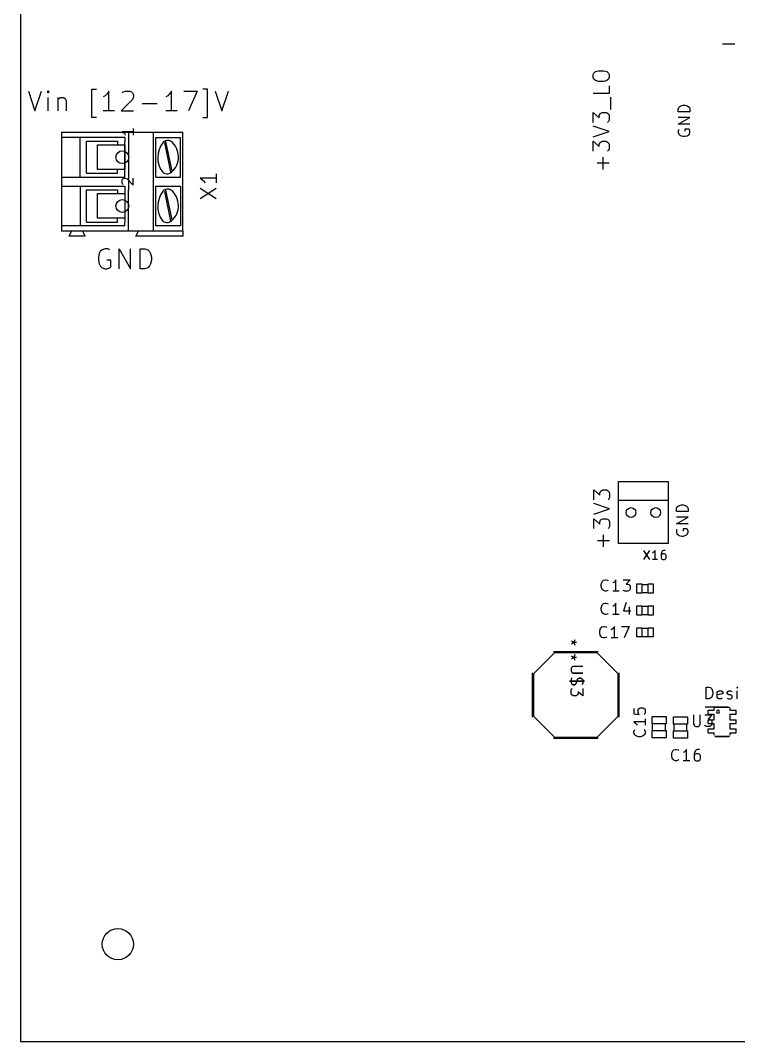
# Model space of a CAD drawing. Header units: millimetres. Extents: x 0 to 280, y 0 to 300.
# Drawn here: x 0 to 73.7, y 0 to 104.9 of the extents above; entities that cross this region are included whole.
import ezdxf

# ---------------------------------------------------------------- set-up
doc = ezdxf.new("R2010")
doc.units = ezdxf.units.MM
for name, color, linetype, true_color in [('Edge.Cuts', 254, 'CONTINUOUS', 0xd0d2cd), ('F.Fab', 9, 'CONTINUOUS', 0xafafaf), ('F.Silkscreen', 41, 'CONTINUOUS', 0xf2eda1)]:
    doc.layers.add(name, color=color, linetype=linetype, true_color=true_color)

msp = doc.modelspace()

# ---------------------------------------------------------------- linework, layer by layer
at = {"layer": 'Edge.Cuts', "linetype": 'CONTINUOUS'}
for p, q in [((0, 300), (0, 0)), ((0, 0), (280, 0))]:
    msp.add_line(p, q, dxfattribs=at)
at = {"layer": 'Edge.Cuts'}
for centre, radius in [((10.45, 90.8146), 0.6604), ((10.45, 85.8108), 0.6604), ((62.65, 54.33), 0.5), ((65.19, 54.33), 0.5), ((10, 10), 1.599999)]:
    msp.add_circle(centre, radius, dxfattribs=at)
at = {"layer": 'F.Fab', "linetype": 'CONTINUOUS'}
for p, q in [((72.052847, 102.46689), (73.299141, 102.46689)), ((59.004176, 99.616955), (59.315749, 99.694849)), ((59.315749, 99.694849), (59.861003, 99.694849)), ((59.861003, 99.694849), (60.172576, 99.616955)), ((58.770496, 99.305382), (58.848389, 99.461169)), ((58.770496, 98.993809), (58.770496, 99.305382)), ((58.848389, 98.838022), (58.770496, 98.993809)), ((58.848389, 99.461169), (59.004176, 99.616955)), ((59.004176, 98.682235), (58.848389, 98.838022)), ((59.315749, 98.604342), (59.004176, 98.682235)), ((59.861003, 98.604342), (59.315749, 98.604342)), ((60.172576, 98.682235), (59.861003, 98.604342)), ((60.172576, 99.616955), (60.328363, 99.461169)), ((60.328363, 98.838022), (60.172576, 98.682235)), ((60.328363, 99.461169), (60.406256, 99.305382)), ((60.406256, 98.993809), (60.328363, 98.838022)), ((60.406256, 99.305382), (60.406256, 98.993809)), ((0.811271, 97.611978), (1.492071, 95.569578)), ((1.492071, 95.569578), (2.172871, 97.611978)), ((2.853671, 97.611978), (2.756414, 97.514721)), ((2.950928, 97.514721), (2.853671, 97.611978)), ((2.853671, 97.611978), (2.853671, 97.417464)), ((7.327499, 94.888778), (7.327499, 97.806493)), ((7.327499, 97.806493), (7.813785, 97.806493)), ((9.078128, 97.611978), (8.883614, 97.320207)), ((9.078128, 95.569578), (9.078128, 97.611978)), ((10.536985, 97.514721), (10.7315, 97.611978)), ((10.7315, 97.611978), (11.217785, 97.611978)), ((11.217785, 97.611978), (11.4123, 97.514721)), ((15.4971, 97.611978), (15.302586, 97.320207)), ((15.4971, 95.569578), (15.4971, 97.611978)), ((16.761443, 97.611978), (18.123043, 97.611978)), ((18.123043, 97.611978), (17.247729, 95.569578)), ((19.192872, 97.806493), (18.706586, 97.806493)), ((19.192872, 94.888778), (19.192872, 97.806493)), ((19.970929, 97.611978), (20.651729, 95.569578)), ((20.651729, 95.569578), (21.332529, 97.611978)), ((60.406256, 98.136982), (60.406256, 97.358048)), ((2.756414, 97.514721), (2.853671, 97.417464)), ((2.853671, 97.417464), (2.950928, 97.514721)), ((2.853671, 95.569578), (2.853671, 96.931178)), ((3.826242, 96.931178), (3.826242, 95.569578)), ((3.826242, 96.736664), (3.923499, 96.833921)), ((3.923499, 96.833921), (4.118014, 96.931178)), ((4.118014, 96.931178), (4.409785, 96.931178)), ((4.409785, 96.931178), (4.604299, 96.833921)), ((4.604299, 96.833921), (4.701557, 96.639407)), ((4.701557, 96.639407), (4.701557, 95.569578)), ((8.689099, 97.125693), (8.494585, 97.028436)), ((8.883614, 97.320207), (8.689099, 97.125693)), ((11.509557, 96.736664), (10.342471, 95.569578)), ((10.439728, 97.417464), (10.536985, 97.514721)), ((11.4123, 97.514721), (11.509557, 97.417464)), ((11.509557, 97.417464), (11.606814, 97.22295)), ((11.606814, 97.028436), (11.509557, 96.736664)), ((11.606814, 97.22295), (11.606814, 97.028436)), ((15.108071, 97.125693), (14.913557, 97.028436)), ((15.302586, 97.320207), (15.108071, 97.125693)), ((60.406256, 97.358048), (58.770496, 97.358048)), ((60.562043, 95.722289), (60.562043, 96.968582)), ((9.661671, 95.569578), (8.494585, 95.569578)), ((10.342471, 95.569578), (11.606814, 95.569578)), ((12.482128, 96.347636), (14.038243, 96.347636)), ((16.080643, 95.569578), (14.913557, 95.569578)), ((67.501544, 95.755102), (67.558496, 95.925959)), ((67.501544, 95.47034), (67.501544, 95.755102)), ((68.697544, 95.47034), (67.501544, 95.47034)), ((67.558496, 95.925959), (67.672401, 96.039864)), ((67.672401, 96.039864), (67.786306, 96.096817)), ((67.786306, 96.096817), (68.014115, 96.153769)), ((68.014115, 96.153769), (68.184972, 96.153769)), ((68.184972, 96.153769), (68.412782, 96.096817)), ((68.412782, 96.096817), (68.526687, 96.039864)), ((68.526687, 96.039864), (68.640592, 95.925959)), ((68.640592, 95.925959), (68.697544, 95.755102)), ((68.697544, 95.755102), (68.697544, 95.47034)), ((7.813785, 94.888778), (7.327499, 94.888778)), ((18.706586, 94.888778), (19.192872, 94.888778)), ((58.770496, 94.398102), (58.770496, 95.410715)), ((58.770496, 95.410715), (59.393643, 94.865462)), ((59.393643, 95.099142), (59.471536, 95.254928)), ((59.393643, 94.865462), (59.393643, 95.099142)), ((59.471536, 95.254928), (59.549429, 95.332822)), ((59.549429, 95.332822), (59.705216, 95.410715)), ((59.705216, 95.410715), (60.094683, 95.410715)), ((60.094683, 95.410715), (60.250469, 95.332822)), ((60.250469, 95.332822), (60.328363, 95.254928)), ((60.328363, 94.475995), (60.250469, 94.398102)), ((60.328363, 95.254928), (60.406256, 95.099142)), ((60.406256, 94.631782), (60.328363, 94.475995)), ((60.406256, 95.099142), (60.406256, 94.631782)), ((67.501544, 94.217388), (68.697544, 94.900817)), ((68.697544, 94.900817), (67.501544, 94.900817)), ((60.406256, 93.463382), (58.770496, 94.008635)), ((58.770496, 92.918128), (60.406256, 93.463382)), ((68.697544, 94.217388), (67.501544, 94.217388)), ((67.558496, 93.647865), (67.501544, 93.53396)), ((67.501544, 93.53396), (67.501544, 93.363103)), ((67.501544, 93.363103), (67.558496, 93.192246)), ((68.583639, 93.704817), (68.184972, 93.704817)), ((68.184972, 93.704817), (68.184972, 93.477007)), ((68.640592, 93.647865), (68.583639, 93.704817)), ((68.697544, 93.477007), (68.640592, 93.647865)), ((68.640592, 93.192246), (68.697544, 93.363103)), ((68.697544, 93.363103), (68.697544, 93.477007)), ((9.942, 92.4656), (9.942, 92.0846)), ((10.704, 89.1636), (10.704, 92.4656)), ((11.085, 92.4656), (11.085, 89.1636)), ((58.770496, 91.438155), (58.770496, 92.450768)), ((58.770496, 92.450768), (59.393643, 91.905515)), ((59.393643, 92.139195), (59.471536, 92.294981)), ((59.471536, 92.294981), (59.549429, 92.372875)), ((59.549429, 92.372875), (59.705216, 92.450768)), ((59.705216, 92.450768), (60.094683, 92.450768)), ((60.094683, 92.450768), (60.250469, 92.372875)), ((60.250469, 92.372875), (60.328363, 92.294981)), ((60.328363, 92.294981), (60.406256, 92.139195)), ((67.558496, 93.192246), (67.672401, 93.078341)), ((67.672401, 93.078341), (67.786306, 93.021388)), ((67.786306, 93.021388), (68.014115, 92.964436)), ((68.014115, 92.964436), (68.184972, 92.964436)), ((68.184972, 92.964436), (68.412782, 93.021388)), ((68.412782, 93.021388), (68.526687, 93.078341)), ((68.526687, 93.078341), (68.640592, 93.192246)), ((7.91, 89.5446), (7.91, 92.0846)), ((7.91, 92.0846), (10.704, 92.0846)), ((10.704, 92.0846), (10.704, 89.5446)), ((59.393643, 91.905515), (59.393643, 92.139195)), ((60.328363, 91.516048), (60.250469, 91.438155)), ((60.406256, 91.671835), (60.328363, 91.516048)), ((60.406256, 92.139195), (60.406256, 91.671835)), ((60.406256, 90.191861), (59.159963, 90.191861)), ((59.783109, 89.568714), (59.783109, 90.815008)), ((10.704, 89.5446), (7.91, 89.5446)), ((9.942, 89.1636), (9.942, 89.5446)), ((7.91, 84.5408), (7.91, 87.0808)), ((7.91, 87.0808), (10.704, 87.0808)), ((9.942, 87.4618), (9.942, 87.0808)), ((10.704, 87.4618), (10.704, 84.1598)), ((10.704, 87.0808), (10.704, 84.5408)), ((11.085, 84.1598), (11.085, 87.4618)), ((10.704, 84.5408), (7.91, 84.5408)), ((9.942, 84.1598), (9.942, 84.5408)), ((8.094986, 80.925693), (7.997729, 80.536664)), ((8.192243, 81.120207), (8.094986, 80.925693)), ((8.386758, 81.314721), (8.192243, 81.120207)), ((8.678529, 81.411978), (8.386758, 81.314721)), ((8.970301, 81.411978), (8.678529, 81.411978)), ((9.164815, 81.314721), (8.970301, 81.411978)), ((10.137386, 79.369578), (10.137386, 81.411978)), ((10.137386, 81.411978), (11.304472, 79.369578)), ((11.304472, 79.369578), (11.304472, 81.411978)), ((12.277043, 79.369578), (12.277043, 81.411978)), ((12.277043, 81.411978), (12.763329, 81.411978)), ((12.763329, 81.411978), (13.0551, 81.314721)), ((13.0551, 81.314721), (13.249615, 81.120207)), ((13.249615, 81.120207), (13.346872, 80.925693)), ((13.346872, 80.925693), (13.444129, 80.536664)), ((7.997729, 80.536664), (7.997729, 80.244893)), ((7.997729, 80.244893), (8.094986, 79.855864)), ((8.094986, 79.855864), (8.192243, 79.66135)), ((9.262072, 80.244893), (8.873043, 80.244893)), ((9.262072, 79.564093), (9.262072, 80.244893)), ((13.346872, 79.855864), (13.249615, 79.66135)), ((13.444129, 80.244893), (13.346872, 79.855864)), ((13.444129, 80.536664), (13.444129, 80.244893)), ((8.192243, 79.66135), (8.386758, 79.466836)), ((8.386758, 79.466836), (8.678529, 79.369578)), ((8.678529, 79.369578), (8.873043, 79.369578)), ((8.873043, 79.369578), (9.164815, 79.466836)), ((9.164815, 79.466836), (9.262072, 79.564093)), ((12.763329, 79.369578), (12.277043, 79.369578)), ((13.0551, 79.466836), (12.763329, 79.369578)), ((13.249615, 79.66135), (13.0551, 79.466836)), ((58.820496, 55.632235), (58.820496, 56.644848)), ((58.820496, 56.644848), (59.443643, 56.099595)), ((59.599429, 56.566955), (59.755216, 56.644848)), ((59.755216, 56.644848), (60.144683, 56.644848)), ((60.144683, 56.644848), (60.300469, 56.566955)), ((59.443643, 56.333275), (59.521536, 56.489061)), ((59.443643, 56.099595), (59.443643, 56.333275)), ((59.521536, 56.489061), (59.599429, 56.566955)), ((60.300469, 56.566955), (60.378363, 56.489061)), ((60.378363, 55.710128), (60.300469, 55.632235)), ((60.378363, 56.489061), (60.456256, 56.333275)), ((60.456256, 55.865915), (60.378363, 55.710128)), ((60.456256, 56.333275), (60.456256, 55.865915)), ((60.456256, 54.697515), (58.820496, 55.242768)), ((58.820496, 54.152261), (60.456256, 54.697515)), ((67.301544, 54.705102), (67.358496, 54.875959)), ((67.301544, 54.42034), (67.301544, 54.705102)), ((67.358496, 54.875959), (67.472401, 54.989864)), ((67.472401, 54.989864), (67.586306, 55.046817)), ((67.586306, 55.046817), (67.814115, 55.103769)), ((67.814115, 55.103769), (67.984972, 55.103769)), ((67.984972, 55.103769), (68.212782, 55.046817)), ((68.212782, 55.046817), (68.326687, 54.989864)), ((68.326687, 54.989864), (68.440592, 54.875959)), ((68.440592, 54.875959), (68.497544, 54.705102)), ((68.497544, 54.705102), (68.497544, 54.42034)), ((58.820496, 52.672288), (58.820496, 53.684901)), ((58.820496, 53.684901), (59.443643, 53.139648)), ((59.443643, 53.373328), (59.521536, 53.529114)), ((59.521536, 53.529114), (59.599429, 53.607008)), ((59.599429, 53.607008), (59.755216, 53.684901)), ((59.755216, 53.684901), (60.144683, 53.684901)), ((60.144683, 53.684901), (60.300469, 53.607008)), ((60.300469, 53.607008), (60.378363, 53.529114)), ((60.378363, 53.529114), (60.456256, 53.373328)), ((68.497544, 54.42034), (67.301544, 54.42034)), ((67.301544, 53.167388), (68.497544, 53.850817)), ((68.497544, 53.850817), (67.301544, 53.850817)), ((59.443643, 53.139648), (59.443643, 53.373328)), ((60.378363, 52.750181), (60.300469, 52.672288)), ((60.456256, 52.905968), (60.378363, 52.750181)), ((60.456256, 53.373328), (60.456256, 52.905968)), ((68.497544, 53.167388), (67.301544, 53.167388)), ((67.358496, 52.597865), (67.301544, 52.48396)), ((67.301544, 52.48396), (67.301544, 52.313103)), ((68.383639, 52.654817), (67.984972, 52.654817)), ((67.984972, 52.654817), (67.984972, 52.427007)), ((68.440592, 52.597865), (68.383639, 52.654817)), ((68.497544, 52.427007), (68.440592, 52.597865)), ((60.456256, 51.425994), (59.209963, 51.425994)), ((59.833109, 50.802847), (59.833109, 52.049141)), ((67.301544, 52.313103), (67.358496, 52.142246)), ((67.358496, 52.142246), (67.472401, 52.028341)), ((67.472401, 52.028341), (67.586306, 51.971388)), ((67.586306, 51.971388), (67.814115, 51.914436)), ((67.814115, 51.914436), (67.984972, 51.914436)), ((67.984972, 51.914436), (68.212782, 51.971388)), ((68.212782, 51.971388), (68.326687, 52.028341)), ((68.326687, 52.028341), (68.440592, 52.142246)), ((68.440592, 52.142246), (68.497544, 52.313103)), ((68.497544, 52.313103), (68.497544, 52.427007)), ((63.2518, 46.0501), (63.2518, 47.0001)), ((63.2518, 47.0001), (63.7519, 47.0001)), ((63.734, 46.952), (64.446, 46.952)), ((63.7519, 47.0001), (63.7519, 46.0501)), ((64.4202, 46.0501), (64.4202, 47.0001)), ((64.4202, 47.0001), (64.9203, 47.0001)), ((64.9203, 47.0001), (64.9203, 46.0501)), ((63.7519, 46.0501), (63.2518, 46.0501)), ((63.734, 46.101), (64.446, 46.101)), ((64.9203, 46.0501), (64.4202, 46.0501)), ((63.2518, 43.8001), (63.2518, 44.7501)), ((63.2518, 44.7501), (63.7519, 44.7501)), ((63.734, 44.702), (64.446, 44.702)), ((63.7519, 44.7501), (63.7519, 43.8001)), ((64.4202, 43.8001), (64.4202, 44.7501)), ((64.4202, 44.7501), (64.9203, 44.7501)), ((64.9203, 44.7501), (64.9203, 43.8001)), ((63.7519, 43.8001), (63.2518, 43.8001)), ((63.734, 43.851), (64.446, 43.851)), ((64.9203, 43.8001), (64.4202, 43.8001)), ((63.2518, 41.5501), (63.2518, 42.5001)), ((63.2518, 42.5001), (63.7519, 42.5001)), ((63.734, 42.452), (64.446, 42.452)), ((63.7519, 42.5001), (63.7519, 41.5501)), ((64.4202, 41.5501), (64.4202, 42.5001)), ((64.4202, 42.5001), (64.9203, 42.5001)), ((64.9203, 42.5001), (64.9203, 41.5501)), ((63.7519, 41.5501), (63.2518, 41.5501)), ((63.734, 41.601), (64.446, 41.601)), ((64.9203, 41.5501), (64.4202, 41.5501)), ((54.7956, 39.908), (52.6366, 37.749)), ((59.1644, 39.908), (54.7956, 39.908)), ((61.3234, 37.749), (59.1644, 39.908)), ((56.542232, 39.62443), (56.769623, 39.453888)), ((56.542232, 39.62443), (56.769623, 39.453888)), ((56.769623, 39.453888), (56.542232, 39.283345)), ((56.769623, 39.453888), (56.542232, 39.283345)), ((56.883318, 39.738126), (56.769623, 39.453888)), ((56.883318, 39.738126), (56.769623, 39.453888)), ((57.053861, 39.453888), (56.769623, 39.453888)), ((56.769623, 39.453888), (56.883318, 39.169649)), ((57.053861, 39.453888), (56.769623, 39.453888)), ((56.769623, 39.453888), (56.883318, 39.169649)), ((56.551909, 38.418535), (56.495061, 38.30484)), ((56.495061, 38.30484), (56.495061, 38.077449)), ((56.495061, 38.077449), (56.551909, 37.963754)), ((56.552448, 38.420019), (56.495382, 38.305889)), ((56.495382, 38.305889), (56.495382, 38.077627)), ((56.495382, 38.077627), (56.552448, 37.963497)), ((56.608756, 38.475383), (56.551909, 38.418535)), ((56.551909, 37.963754), (56.608756, 37.906907)), ((56.609513, 38.477085), (56.552448, 38.420019)), ((56.552448, 37.963497), (56.609513, 37.906431)), ((56.722451, 38.53223), (56.608756, 38.475383)), ((56.608756, 37.906907), (56.722451, 37.850059)), ((56.723644, 38.53415), (56.609513, 38.477085)), ((56.609513, 37.906431), (56.723644, 37.849366)), ((57.688861, 38.53223), (56.722451, 38.53223)), ((56.722451, 37.850059), (57.688861, 37.850059)), ((57.693754, 38.53415), (56.723644, 38.53415)), ((56.723644, 37.849366), (57.693754, 37.849366)), ((52.6366, 37.749), (52.6366, 33.431)), ((57.86495, 36.993386), (56.324186, 36.993386)), ((57.859404, 36.997344), (56.324518, 36.997344)), ((56.551909, 37.33843), (56.495061, 37.167887)), ((56.495061, 37.167887), (56.495061, 36.883649)), ((56.495061, 36.883649), (56.551909, 36.769954)), ((56.552448, 37.335778), (56.495382, 37.164582)), ((56.495382, 37.164582), (56.495382, 36.879256)), ((56.495382, 36.879256), (56.552448, 36.765125)), ((56.551909, 36.769954), (56.608756, 36.713106)), ((56.552448, 36.765125), (56.609513, 36.70806)), ((56.608756, 36.713106), (56.722451, 36.656259)), ((56.609513, 36.70806), (56.723644, 36.650994)), ((56.836147, 36.656259), (56.949842, 36.713106)), ((56.837774, 36.650994), (56.951905, 36.70806)), ((56.949842, 36.713106), (57.006689, 36.769954)), ((56.951905, 36.70806), (57.00897, 36.765125)), ((57.006689, 36.769954), (57.063537, 36.883649)), ((57.00897, 36.765125), (57.066036, 36.879256)), ((57.063537, 36.883649), (57.120385, 37.11104)), ((57.066036, 36.879256), (57.123101, 37.107517)), ((57.120385, 37.11104), (57.177232, 37.224735)), ((57.123101, 37.107517), (57.180166, 37.221648)), ((57.177232, 37.224735), (57.23408, 37.281582)), ((57.180166, 37.221648), (57.237232, 37.278713)), ((57.23408, 37.281582), (57.347775, 37.33843)), ((57.237232, 37.278713), (57.351362, 37.335778)), ((57.347775, 37.33843), (57.46147, 37.33843)), ((57.351362, 37.335778), (57.465493, 37.335778)), ((57.46147, 37.33843), (57.575166, 37.281582)), ((57.465493, 37.335778), (57.579624, 37.278713)), ((57.575166, 37.281582), (57.632013, 37.224735)), ((57.579624, 37.278713), (57.636689, 37.221648)), ((57.632013, 37.224735), (57.688861, 37.11104)), ((57.688861, 36.826801), (57.632013, 36.656259)), ((57.636689, 37.221648), (57.693754, 37.107517)), ((57.693754, 36.82219), (57.636689, 36.650994)), ((57.688861, 37.11104), (57.688861, 36.826801)), ((57.693754, 37.107517), (57.693754, 36.82219)), ((61.3234, 33.431), (61.3234, 37.749)), ((56.495061, 36.087783), (56.551909, 36.201478)), ((56.495061, 35.746697), (56.495061, 36.087783)), ((56.551909, 35.633002), (56.495061, 35.746697)), ((56.495382, 36.080341), (56.552448, 36.194471)), ((56.495382, 35.737949), (56.495382, 36.080341)), ((56.552448, 35.623818), (56.495382, 35.737949)), ((56.551909, 36.201478), (56.608756, 36.258326)), ((56.552448, 36.194471), (56.609513, 36.251537)), ((56.722451, 36.656259), (56.836147, 36.656259)), ((56.723644, 36.650994), (56.837774, 36.650994)), ((57.23408, 35.746697), (57.177232, 35.633002)), ((57.237232, 35.737949), (57.180166, 35.623818)), ((57.688861, 35.519307), (57.23408, 35.91724)), ((57.23408, 35.91724), (57.23408, 35.746697)), ((57.693754, 35.509687), (57.237232, 35.909145)), ((57.237232, 35.909145), (57.237232, 35.737949)), ((57.688861, 36.258326), (57.688861, 35.519307)), ((57.693754, 36.251537), (57.693754, 35.509687)), ((56.608756, 35.576154), (56.551909, 35.633002)), ((56.609513, 35.566753), (56.552448, 35.623818)), ((56.722451, 35.519307), (56.608756, 35.576154)), ((56.723644, 35.509687), (56.609513, 35.566753)), ((57.006689, 35.519307), (56.722451, 35.519307)), ((57.00897, 35.509687), (56.723644, 35.509687)), ((57.120385, 35.576154), (57.006689, 35.519307)), ((57.123101, 35.566753), (57.00897, 35.509687)), ((57.177232, 35.633002), (57.120385, 35.576154)), ((57.180166, 35.623818), (57.123101, 35.566753)), ((69.065849, 33.563754), (69.065849, 32.593644)), ((69.750633, 32.593644), (69.750633, 33.563754)), ((70.207156, 33.563754), (70.949005, 33.563754)), ((70.949005, 33.563754), (70.549548, 33.107232)), ((70.5622, 34.0184), (71.1718, 34.0184)), ((70.5622, 33.612), (70.5622, 34.0184)), ((70.5622, 33.612), (71.1718, 33.612)), ((71.1718, 34.0184), (71.1718, 34.2724)), ((71.1718, 34.0184), (71.1972, 34.0184)), ((71.1718, 33.612), (71.1972, 33.612)), ((71.1718, 33.0532), (71.1718, 33.612)), ((71.248, 34.3486), (72.7466, 34.3486)), ((72.7974, 34.0184), (72.8228, 34.0184)), ((72.7974, 33.612), (72.8228, 33.612)), ((72.8228, 34.0184), (72.8228, 34.2724)), ((72.8228, 34.0184), (73.4324, 34.0184)), ((72.8228, 33.612), (73.4324, 33.612)), ((72.8228, 33.0532), (72.8228, 33.612)), ((73.4324, 33.612), (73.4324, 34.0184)), ((52.6366, 33.431), (54.7956, 31.272)), ((59.1644, 31.272), (61.3234, 33.431)), ((64.8038, 32.6456), (64.8038, 33.3957)), ((64.8038, 33.3957), (66.2539, 33.3957)), ((66.2539, 32.6456), (64.8038, 32.6456)), ((64.87, 31.909), (64.87, 32.671)), ((66.19, 31.934), (66.19, 32.671)), ((66.2539, 33.3957), (66.2539, 32.6456)), ((67.0038, 32.5956), (67.0038, 33.3457)), ((67.0038, 33.3457), (68.4539, 33.3457)), ((68.4539, 32.5956), (67.0038, 32.5956)), ((67.07, 31.859), (67.07, 32.621)), ((68.39, 31.884), (68.39, 32.621)), ((68.4539, 33.3457), (68.4539, 32.5956)), ((69.065849, 32.593644), (69.122915, 32.479513)), ((69.693568, 32.479513), (69.750633, 32.593644)), ((70.549548, 33.107232), (70.720744, 33.107232)), ((70.5622, 33.0532), (71.1718, 33.0532)), ((70.5622, 32.6722), (70.5622, 33.0532)), ((70.5622, 32.6722), (71.1718, 32.6722)), ((70.720744, 33.107232), (70.834874, 33.050166)), ((70.834874, 33.050166), (70.89194, 32.993101)), ((70.89194, 32.993101), (70.949005, 32.87897)), ((70.949005, 32.593644), (70.89194, 32.479513)), ((70.949005, 32.87897), (70.949005, 32.593644)), ((71.1718, 33.0532), (71.1972, 33.0532)), ((71.1718, 32.6722), (71.1972, 32.6722)), ((71.1718, 32.1134), (71.1718, 32.6722)), ((72.7974, 33.0532), (72.8228, 33.0532)), ((72.7974, 32.6722), (72.8228, 32.6722)), ((72.8228, 33.0532), (73.4324, 33.0532)), ((72.8228, 32.6722), (73.4324, 32.6722)), ((72.8228, 32.1134), (72.8228, 32.6722)), ((73.4324, 32.6722), (73.4324, 33.0532)), ((64.8038, 31.1978), (64.8038, 31.9479)), ((64.8038, 31.9479), (66.2539, 31.9479)), ((66.2539, 31.9479), (66.2539, 31.1978)), ((67.0038, 31.1478), (67.0038, 31.8979)), ((67.0038, 31.8979), (68.4539, 31.8979)), ((68.4539, 31.8979), (68.4539, 31.1478)), ((69.122915, 32.479513), (69.17998, 32.422448)), ((69.17998, 32.422448), (69.294111, 32.365382)), ((69.294111, 32.365382), (69.522372, 32.365382)), ((69.522372, 32.365382), (69.636503, 32.422448)), ((69.636503, 32.422448), (69.693568, 32.479513)), ((70.264221, 32.422448), (70.207156, 32.479513)), ((70.378352, 32.365382), (70.264221, 32.422448)), ((70.720744, 32.365382), (70.378352, 32.365382)), ((70.5622, 32.1134), (71.1718, 32.1134)), ((70.5622, 31.707), (70.5622, 32.1134)), ((70.5622, 31.707), (71.1718, 31.707)), ((70.834874, 32.422448), (70.720744, 32.365382)), ((70.89194, 32.479513), (70.834874, 32.422448)), ((71.1718, 32.1134), (71.1972, 32.1134)), ((71.1718, 31.707), (71.1972, 31.707)), ((71.1718, 31.453), (71.1718, 31.707)), ((72.7974, 32.1134), (72.8228, 32.1134)), ((72.7974, 31.707), (72.8228, 31.707)), ((72.8228, 32.1134), (73.4324, 32.1134)), ((72.8228, 31.707), (73.4324, 31.707)), ((72.8228, 31.453), (72.8228, 31.707)), ((73.4324, 31.707), (73.4324, 32.1134)), ((54.7956, 31.272), (59.1644, 31.272)), ((66.2539, 31.1978), (64.8038, 31.1978)), ((68.4539, 31.1478), (67.0038, 31.1478)), ((71.248, 31.3768), (72.7466, 31.3768))]:
    msp.add_line(p, q, dxfattribs=at)
at = {"layer": 'F.Fab'}
for centre, radius in [((10.45, 90.8146), 0.6604), ((10.45, 85.8108), 0.6604), ((62.65, 54.33), 0.5), ((65.19, 54.33), 0.5), ((10, 10), 1.599999)]:
    msp.add_circle(centre, radius, dxfattribs=at)
for start, end in [(0, 180), (-180, 0)]:
    msp.add_arc((71.5782, 33.866), 0.1524, start, end, dxfattribs=at)
at = {"layer": 'F.Silkscreen', "linetype": 'CONTINUOUS'}
for p, q in [((4.227, 93.38), (4.227, 92.8466)), ((4.227, 93.38), (11.085, 93.38)), ((11.573514, 93.423637), (10.430514, 93.423637)), ((10.430514, 93.423637), (10.5938, 93.31478)), ((11.085, 93.38), (11.085, 92.4656)), ((11.085, 93.38), (13.625, 93.38)), ((11.573514, 93.750209), (11.573514, 93.097066)), ((13.625, 93.38), (13.625, 83.22)), ((13.625, 93.38), (16.673, 93.38)), ((16.673, 83.22), (16.673, 93.38)), ((4.227, 92.8466), (4.227, 88.7826)), ((6.132, 92.8466), (4.227, 92.8466)), ((6.132, 88.7826), (6.132, 92.8466)), ((10.704, 92.8466), (6.132, 92.8466)), ((6.767, 92.4656), (9.942, 92.4656)), ((6.767, 89.1636), (6.767, 92.4656)), ((10.5938, 93.31478), (10.702657, 93.205923)), ((10.702657, 93.205923), (10.757086, 93.097066)), ((10.704, 92.8466), (10.704, 92.4656)), ((13.879, 92.8466), (16.419, 92.8466)), ((13.879, 88.7826), (13.879, 92.8466)), ((14.768, 92.3132), (15.403, 89.2652)), ((14.895, 92.4402), (15.53, 89.3922)), ((16.419, 88.7826), (16.419, 92.8466)), ((6.767, 89.1636), (9.942, 89.1636)), ((10.704, 88.7826), (10.704, 89.1636)), ((11.085, 89.1636), (11.085, 87.4618)), ((4.227, 88.7826), (4.227, 87.8428)), ((4.227, 88.7826), (6.132, 88.7826)), ((6.132, 88.7826), (10.704, 88.7826)), ((10.430514, 88.452494), (10.484943, 88.561352)), ((10.430514, 88.180352), (10.430514, 88.452494)), ((10.484943, 88.071494), (10.430514, 88.180352)), ((10.484943, 88.561352), (10.539371, 88.61578)), ((10.539371, 88.61578), (10.648228, 88.670209)), ((10.648228, 88.670209), (10.757086, 88.670209)), ((10.757086, 88.670209), (10.920371, 88.61578)), ((10.920371, 88.61578), (11.573514, 87.962637)), ((11.573514, 87.962637), (11.573514, 88.670209)), ((13.879, 88.7826), (16.419, 88.7826)), ((20.067704, 88.654257), (18.449724, 88.654257)), ((18.449724, 88.654257), (18.680864, 88.500164)), ((18.680864, 88.500164), (18.834958, 88.346071)), ((18.834958, 88.346071), (18.912004, 88.191977)), ((20.067704, 89.116537), (20.067704, 88.191977)), ((4.227, 87.8428), (4.227, 83.7788)), ((4.227, 87.8428), (6.132, 87.8428)), ((6.132, 87.8428), (6.132, 83.7788)), ((6.132, 87.8428), (10.704, 87.8428)), ((6.767, 87.4618), (9.942, 87.4618)), ((6.767, 84.1598), (6.767, 87.4618)), ((10.539371, 88.017066), (10.484943, 88.071494)), ((10.704, 87.8428), (10.704, 87.4618)), ((13.879, 87.8428), (16.419, 87.8428)), ((13.879, 83.7788), (13.879, 87.8428)), ((14.768, 87.3094), (15.403, 84.2614)), ((14.895, 87.4364), (15.53, 84.3884)), ((16.419, 87.8428), (16.419, 83.7788)), ((18.449724, 86.573998), (20.067704, 87.652651)), ((18.449724, 87.652651), (20.067704, 86.573998)), ((6.767, 84.1598), (9.942, 84.1598)), ((10.704, 83.7788), (10.704, 84.1598)), ((11.085, 83.22), (11.085, 84.1598)), ((4.227, 83.7788), (4.227, 83.22)), ((6.132, 83.7788), (4.227, 83.7788)), ((5.243, 83.22), (4.227, 83.22)), ((4.989, 82.712), (5.243, 83.22)), ((6.386, 83.22), (5.243, 83.22)), ((10.704, 83.7788), (6.132, 83.7788)), ((6.64, 82.712), (6.386, 83.22)), ((11.085, 83.22), (6.386, 83.22)), ((12.101, 83.22), (11.085, 83.22)), ((11.847, 82.712), (12.101, 83.22)), ((13.625, 83.22), (12.101, 83.22)), ((16.673, 83.22), (13.625, 83.22)), ((16.419, 83.7788), (13.879, 83.7788)), ((16.673, 83.22), (16.673, 82.712)), ((6.64, 82.712), (4.989, 82.712)), ((16.673, 82.712), (11.847, 82.712)), ((61.38, 57.505), (66.46, 57.505)), ((61.38, 55.6), (61.38, 57.505)), ((66.46, 57.505), (66.46, 55.6)), ((61.38, 55.6), (66.46, 55.6)), ((61.38, 51.155), (61.38, 55.6)), ((66.46, 55.6), (66.46, 51.155)), ((66.46, 51.155), (61.38, 51.155)), ((63.922237, 50.432463), (64.53861, 49.507903)), ((64.53861, 50.432463), (63.922237, 49.507903)), ((65.110956, 50.432463), (65.022903, 50.300383)), ((65.110956, 49.507903), (65.110956, 50.432463)), ((65.859409, 50.34441), (65.771356, 50.21233)), ((65.903436, 50.388436), (65.859409, 50.34441)), ((65.991489, 50.432463), (65.903436, 50.388436)), ((66.167596, 50.432463), (65.991489, 50.432463)), ((64.93485, 50.21233), (64.846796, 50.168303)), ((65.375116, 49.507903), (64.846796, 49.507903)), ((65.022903, 50.300383), (64.93485, 50.21233)), ((65.771356, 50.21233), (65.727329, 50.036223)), ((65.727329, 50.036223), (65.727329, 49.68401)), ((65.771356, 49.992196), (65.727329, 49.904143)), ((65.727329, 49.68401), (65.771356, 49.595956)), ((65.815383, 50.036223), (65.771356, 49.992196)), ((65.771356, 49.595956), (65.815383, 49.55193)), ((65.903436, 50.08025), (65.815383, 50.036223)), ((65.815383, 49.55193), (65.903436, 49.507903)), ((66.079543, 50.08025), (65.903436, 50.08025)), ((65.903436, 49.507903), (66.079543, 49.507903)), ((66.167596, 50.036223), (66.079543, 50.08025)), ((66.079543, 49.507903), (66.167596, 49.55193)), ((66.211623, 49.992196), (66.167596, 50.036223)), ((66.167596, 49.55193), (66.211623, 49.595956)), ((66.255649, 49.904143), (66.211623, 49.992196)), ((66.211623, 49.595956), (66.255649, 49.68401)), ((66.255649, 49.68401), (66.255649, 49.904143)), ((59.646619, 47.150247), (59.702644, 47.262297)), ((59.702644, 47.262297), (59.814695, 47.374347)), ((59.814695, 47.374347), (59.98277, 47.430372)), ((59.98277, 47.430372), (60.09482, 47.430372)), ((60.09482, 47.430372), (60.262896, 47.374347)), ((60.262896, 47.374347), (60.318921, 47.318322)), ((60.991223, 47.262297), (60.879172, 47.150247)), ((61.103273, 47.430372), (60.991223, 47.262297)), ((61.103273, 46.253844), (61.103273, 47.430372)), ((61.8316, 47.430372), (62.559927, 47.430372)), ((62.559927, 47.430372), (62.167751, 46.982171)), ((59.590594, 46.926146), (59.646619, 47.150247)), ((59.590594, 46.758071), (59.590594, 46.926146)), ((59.646619, 46.53397), (59.590594, 46.758071)), ((59.702644, 46.42192), (59.646619, 46.53397)), ((59.814695, 46.30987), (59.702644, 46.42192)), ((59.98277, 46.253844), (59.814695, 46.30987)), ((60.09482, 46.253844), (59.98277, 46.253844)), ((60.262896, 46.30987), (60.09482, 46.253844)), ((60.318921, 46.365895), (60.262896, 46.30987)), ((60.879172, 47.150247), (60.767122, 47.094222)), ((61.439424, 46.253844), (60.767122, 46.253844)), ((61.887625, 46.30987), (61.8316, 46.365895)), ((61.999675, 46.253844), (61.887625, 46.30987)), ((62.335826, 46.253844), (61.999675, 46.253844)), ((62.167751, 46.982171), (62.335826, 46.982171)), ((62.335826, 46.982171), (62.447877, 46.926146)), ((62.447877, 46.30987), (62.335826, 46.253844)), ((62.447877, 46.926146), (62.503902, 46.870121)), ((62.503902, 46.365895), (62.447877, 46.30987)), ((62.503902, 46.870121), (62.559927, 46.758071)), ((62.559927, 46.477945), (62.503902, 46.365895)), ((62.559927, 46.758071), (62.559927, 46.477945)), ((59.590594, 44.526146), (59.646619, 44.750247)), ((59.590594, 44.358071), (59.590594, 44.526146)), ((59.646619, 44.13397), (59.590594, 44.358071)), ((59.646619, 44.750247), (59.702644, 44.862297)), ((59.702644, 44.02192), (59.646619, 44.13397)), ((59.702644, 44.862297), (59.814695, 44.974347)), ((59.814695, 44.974347), (59.98277, 45.030372)), ((59.98277, 45.030372), (60.09482, 45.030372)), ((60.09482, 45.030372), (60.262896, 44.974347)), ((60.262896, 44.974347), (60.318921, 44.918322)), ((60.879172, 44.750247), (60.767122, 44.694222)), ((60.991223, 44.862297), (60.879172, 44.750247)), ((61.103273, 45.030372), (60.991223, 44.862297)), ((61.103273, 43.853844), (61.103273, 45.030372)), ((62.167751, 45.086398), (61.887625, 44.24602)), ((61.887625, 44.24602), (62.615952, 44.24602)), ((62.447877, 44.638196), (62.447877, 43.853844)), ((59.814695, 43.90987), (59.702644, 44.02192)), ((59.98277, 43.853844), (59.814695, 43.90987)), ((60.09482, 43.853844), (59.98277, 43.853844)), ((60.262896, 43.90987), (60.09482, 43.853844)), ((60.318921, 43.965895), (60.262896, 43.90987)), ((61.439424, 43.853844), (60.767122, 43.853844)), ((59.440594, 42.126146), (59.496619, 42.350247)), ((59.440594, 41.958071), (59.440594, 42.126146)), ((59.496619, 41.73397), (59.440594, 41.958071)), ((59.496619, 42.350247), (59.552644, 42.462297)), ((59.552644, 42.462297), (59.664695, 42.574347)), ((59.664695, 42.574347), (59.83277, 42.630372)), ((59.83277, 42.630372), (59.94482, 42.630372)), ((59.94482, 42.630372), (60.112896, 42.574347)), ((60.112896, 42.574347), (60.168921, 42.518322)), ((60.729172, 42.350247), (60.617122, 42.294222)), ((60.841223, 42.462297), (60.729172, 42.350247)), ((60.953273, 42.630372), (60.841223, 42.462297)), ((60.953273, 41.453844), (60.953273, 42.630372)), ((61.6816, 42.630372), (62.465952, 42.630372)), ((62.465952, 42.630372), (61.961726, 41.453844)), ((56.542232, 41.14843), (56.769623, 40.977888)), ((56.542232, 41.14843), (56.769623, 40.977888)), ((56.769623, 40.977888), (56.542232, 40.807345)), ((56.769623, 40.977888), (56.542232, 40.807345)), ((56.883318, 41.262126), (56.769623, 40.977888)), ((56.883318, 41.262126), (56.769623, 40.977888)), ((57.053861, 40.977888), (56.769623, 40.977888)), ((56.769623, 40.977888), (56.883318, 40.693649)), ((57.053861, 40.977888), (56.769623, 40.977888)), ((56.769623, 40.977888), (56.883318, 40.693649)), ((59.552644, 41.62192), (59.496619, 41.73397)), ((59.664695, 41.50987), (59.552644, 41.62192)), ((59.83277, 41.453844), (59.664695, 41.50987)), ((59.94482, 41.453844), (59.83277, 41.453844)), ((60.112896, 41.50987), (59.94482, 41.453844)), ((60.168921, 41.565895), (60.112896, 41.50987)), ((61.289424, 41.453844), (60.617122, 41.453844)), ((59.266, 40.0096), (54.694, 40.0096)), ((52.5096, 37.876), (52.5096, 33.304)), ((61.4504, 33.304), (61.4504, 37.876)), ((70.363169, 35.209861), (70.363169, 36.403661)), ((70.363169, 36.403661), (70.647407, 36.403661)), ((70.647407, 36.403661), (70.81795, 36.346813)), ((70.81795, 36.346813), (70.931645, 36.233118)), ((70.931645, 36.233118), (70.988492, 36.119423)), ((70.988492, 36.119423), (71.04534, 35.892032)), ((71.04534, 35.721489), (70.988492, 35.494099)), ((71.04534, 35.892032), (71.04534, 35.721489)), ((71.500121, 35.835185), (71.556969, 35.94888)), ((71.500121, 35.380404), (71.500121, 35.835185)), ((72.068597, 35.721489), (71.500121, 35.607794)), ((71.556969, 35.94888), (71.670664, 36.005728)), ((71.670664, 36.005728), (71.898054, 36.005728)), ((71.898054, 36.005728), (72.01175, 35.94888)), ((72.01175, 35.94888), (72.068597, 35.835185)), ((72.068597, 35.835185), (72.068597, 35.721489)), ((72.523378, 35.835185), (72.580226, 35.94888)), ((72.523378, 35.778337), (72.523378, 35.835185)), ((72.580226, 35.664642), (72.523378, 35.778337)), ((72.580226, 35.94888), (72.693921, 36.005728)), ((72.693921, 35.607794), (72.580226, 35.664642)), ((72.693921, 36.005728), (72.864464, 36.005728)), ((72.864464, 36.005728), (72.978159, 35.94888)), ((73.546636, 36.403661), (73.489788, 36.346813)), ((73.489788, 36.346813), (73.546636, 36.289966)), ((73.603483, 36.346813), (73.546636, 36.403661)), ((73.546636, 36.403661), (73.546636, 36.289966)), ((73.546636, 36.289966), (73.603483, 36.346813)), ((73.546636, 35.209861), (73.546636, 36.005728)), ((70.647407, 35.209861), (70.363169, 35.209861)), ((70.81795, 35.266709), (70.647407, 35.209861)), ((70.931645, 35.380404), (70.81795, 35.266709)), ((70.988492, 35.494099), (70.931645, 35.380404)), ((71.556969, 35.266709), (71.500121, 35.380404)), ((71.670664, 35.209861), (71.556969, 35.266709)), ((71.898054, 35.209861), (71.670664, 35.209861)), ((72.01175, 35.266709), (71.898054, 35.209861)), ((72.523378, 35.266709), (72.637073, 35.209861)), ((72.637073, 35.209861), (72.864464, 35.209861)), ((72.864464, 35.607794), (72.693921, 35.607794)), ((72.978159, 35.550947), (72.864464, 35.607794)), ((72.864464, 35.209861), (72.978159, 35.266709)), ((73.035007, 35.437251), (72.978159, 35.550947)), ((72.978159, 35.266709), (73.035007, 35.380404)), ((73.035007, 35.380404), (73.035007, 35.437251)), ((62.934627, 34.218902), (62.934627, 33.65865)), ((62.934627, 33.65865), (63.494878, 33.602625)), ((63.382828, 34.050826), (63.438853, 34.162877)), ((63.382828, 33.770701), (63.382828, 34.050826)), ((63.438853, 33.65865), (63.382828, 33.770701)), ((63.438853, 34.162877), (63.494878, 34.218902)), ((63.494878, 33.602625), (63.438853, 33.65865)), ((63.494878, 34.218902), (63.606928, 34.274927)), ((63.606928, 34.274927), (63.887054, 34.274927)), ((63.887054, 34.274927), (63.999104, 34.218902)), ((63.999104, 34.218902), (64.05513, 34.162877)), ((64.05513, 33.65865), (63.999104, 33.602625)), ((64.05513, 34.162877), (64.111155, 34.050826)), ((64.111155, 33.770701), (64.05513, 33.65865)), ((64.111155, 34.050826), (64.111155, 33.770701)), ((70.2574, 34.374), (72.5688, 34.374)), ((64.111155, 32.818273), (62.934627, 32.818273)), ((62.934627, 32.818273), (63.102702, 32.706223)), ((63.102702, 32.706223), (63.214752, 32.594172)), ((63.214752, 32.594172), (63.270778, 32.482122)), ((64.111155, 33.154424), (64.111155, 32.482122)), ((62.934627, 31.80982), (62.990652, 31.977896)), ((62.934627, 31.69777), (62.934627, 31.80982)), ((62.990652, 31.529695), (62.934627, 31.69777)), ((62.990652, 31.977896), (63.046677, 32.033921)), ((63.102702, 31.417644), (62.990652, 31.529695)), ((64.05513, 31.529695), (63.943079, 31.417644)), ((63.999104, 32.033921), (64.05513, 31.977896)), ((64.05513, 31.977896), (64.111155, 31.80982)), ((64.111155, 31.69777), (64.05513, 31.529695)), ((64.111155, 31.80982), (64.111155, 31.69777)), ((54.694, 31.1704), (59.266, 31.1704)), ((63.214752, 31.361619), (63.102702, 31.417644)), ((63.438853, 31.305594), (63.214752, 31.361619)), ((63.606928, 31.305594), (63.438853, 31.305594)), ((63.831029, 31.361619), (63.606928, 31.305594)), ((63.943079, 31.417644), (63.831029, 31.361619)), ((71.2988, 31.326), (72.7212, 31.326)), ((66.825072, 29.504609), (66.881097, 29.72871)), ((66.825072, 29.336534), (66.825072, 29.504609)), ((66.881097, 29.72871), (66.937122, 29.84076)), ((66.937122, 29.84076), (67.049173, 29.95281)), ((67.049173, 29.95281), (67.217248, 30.008835)), ((67.217248, 30.008835), (67.329298, 30.008835)), ((67.329298, 30.008835), (67.497374, 29.95281)), ((67.497374, 29.95281), (67.553399, 29.896785)), ((68.11365, 29.72871), (68.0016, 29.672685)), ((68.225701, 29.84076), (68.11365, 29.72871)), ((68.337751, 30.008835), (68.225701, 29.84076)), ((68.337751, 28.832307), (68.337751, 30.008835)), ((69.178128, 29.72871), (69.122103, 29.504609)), ((69.122103, 29.504609), (69.122103, 29.056408)), ((69.178128, 29.448584), (69.122103, 29.336534)), ((69.290179, 29.896785), (69.178128, 29.72871)), ((69.234153, 29.504609), (69.178128, 29.448584)), ((69.346204, 29.560634), (69.234153, 29.504609)), ((69.346204, 29.95281), (69.290179, 29.896785)), ((69.458254, 30.008835), (69.346204, 29.95281)), ((69.570304, 29.560634), (69.346204, 29.560634)), ((69.682355, 30.008835), (69.458254, 30.008835)), ((69.682355, 29.504609), (69.570304, 29.560634)), ((69.73838, 29.448584), (69.682355, 29.504609)), ((69.794405, 29.336534), (69.73838, 29.448584)), ((66.881097, 29.112433), (66.825072, 29.336534)), ((66.937122, 29.000383), (66.881097, 29.112433)), ((67.049173, 28.888333), (66.937122, 29.000383)), ((67.217248, 28.832307), (67.049173, 28.888333)), ((67.329298, 28.832307), (67.217248, 28.832307)), ((67.497374, 28.888333), (67.329298, 28.832307)), ((67.553399, 28.944358), (67.497374, 28.888333)), ((68.673902, 28.832307), (68.0016, 28.832307)), ((69.122103, 29.056408), (69.178128, 28.944358)), ((69.178128, 28.944358), (69.234153, 28.888333)), ((69.234153, 28.888333), (69.346204, 28.832307)), ((69.346204, 28.832307), (69.570304, 28.832307)), ((69.570304, 28.832307), (69.682355, 28.888333)), ((69.682355, 28.888333), (69.73838, 28.944358)), ((69.73838, 28.944358), (69.794405, 29.056408)), ((69.794405, 29.056408), (69.794405, 29.336534))]:
    msp.add_line(p, q, dxfattribs=at)
at = {"layer": 'F.Silkscreen'}
for centre, radius in [((10.45, 90.8146), 0.6604), ((10.45, 85.8108), 0.6604), ((62.65, 54.33), 0.5), ((65.19, 54.33), 0.5), ((10, 10), 1.599999)]:
    msp.add_circle(centre, radius, dxfattribs=at)
for centre, radius, start, end in [((16.520597, 90.763694), 2.439654, -218.66179619, -143.13302391), ((15.098074, 91.957601), 0.593055, 46.72677398, 150.9357776), ((14.158401, 90.839933), 2.058862, -49.01235117, 51.01020075), ((15.047277, 89.798597), 0.683383, -138.57006982, -48.00569562), ((16.5206, 85.75996), 2.439615, -218.66054182, -143.13037009), ((15.098074, 86.953801), 0.593055, 46.72677398, 150.93564622), ((14.1584, 85.83632), 2.058717, -49.01633925, 51.00690463), ((15.04728, 84.7948), 0.683383, -138.57004767, -48.00593244)]:
    msp.add_arc(centre, radius, start, end, dxfattribs=at)

doc.saveas('drawing.dxf')
